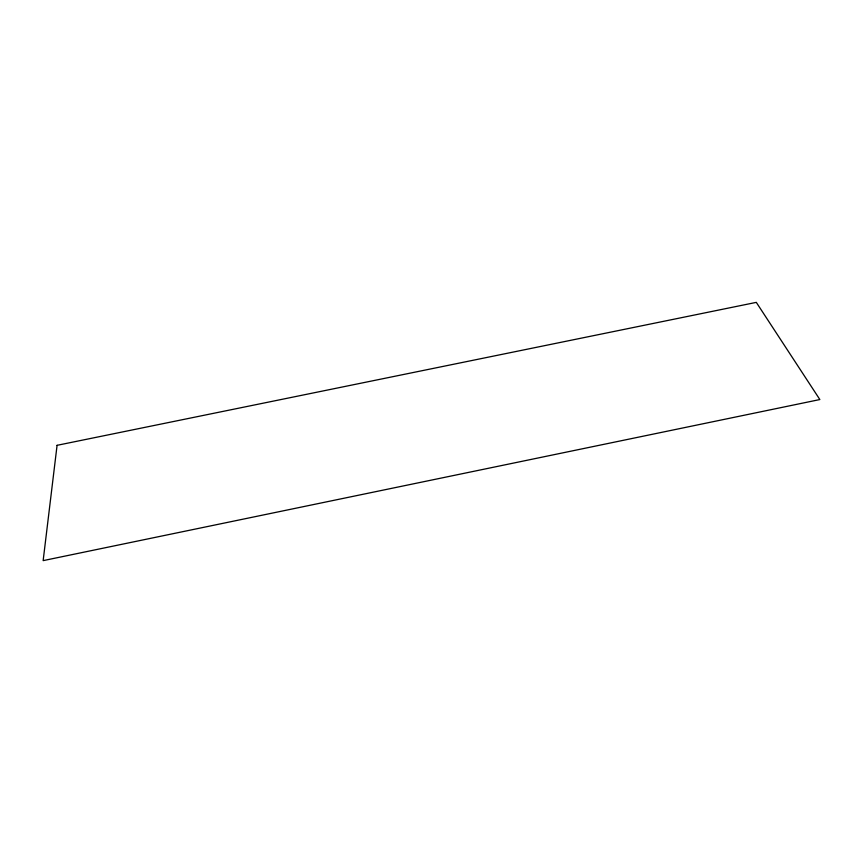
<?xml version="1.0" encoding="UTF-8"?>
<svg xmlns="http://www.w3.org/2000/svg" width="863" height="863" viewBox="0 0 863 863"><rect width="100%" height="100%" fill="white"/><g stroke="black" fill="none" stroke-linecap="round" stroke-linejoin="round"><path stroke-width="1.29" d="M57.077 445.319L43.15 560.626L819.85 399.547L756.301 302.374L57.077 445.319"/></g></svg>
